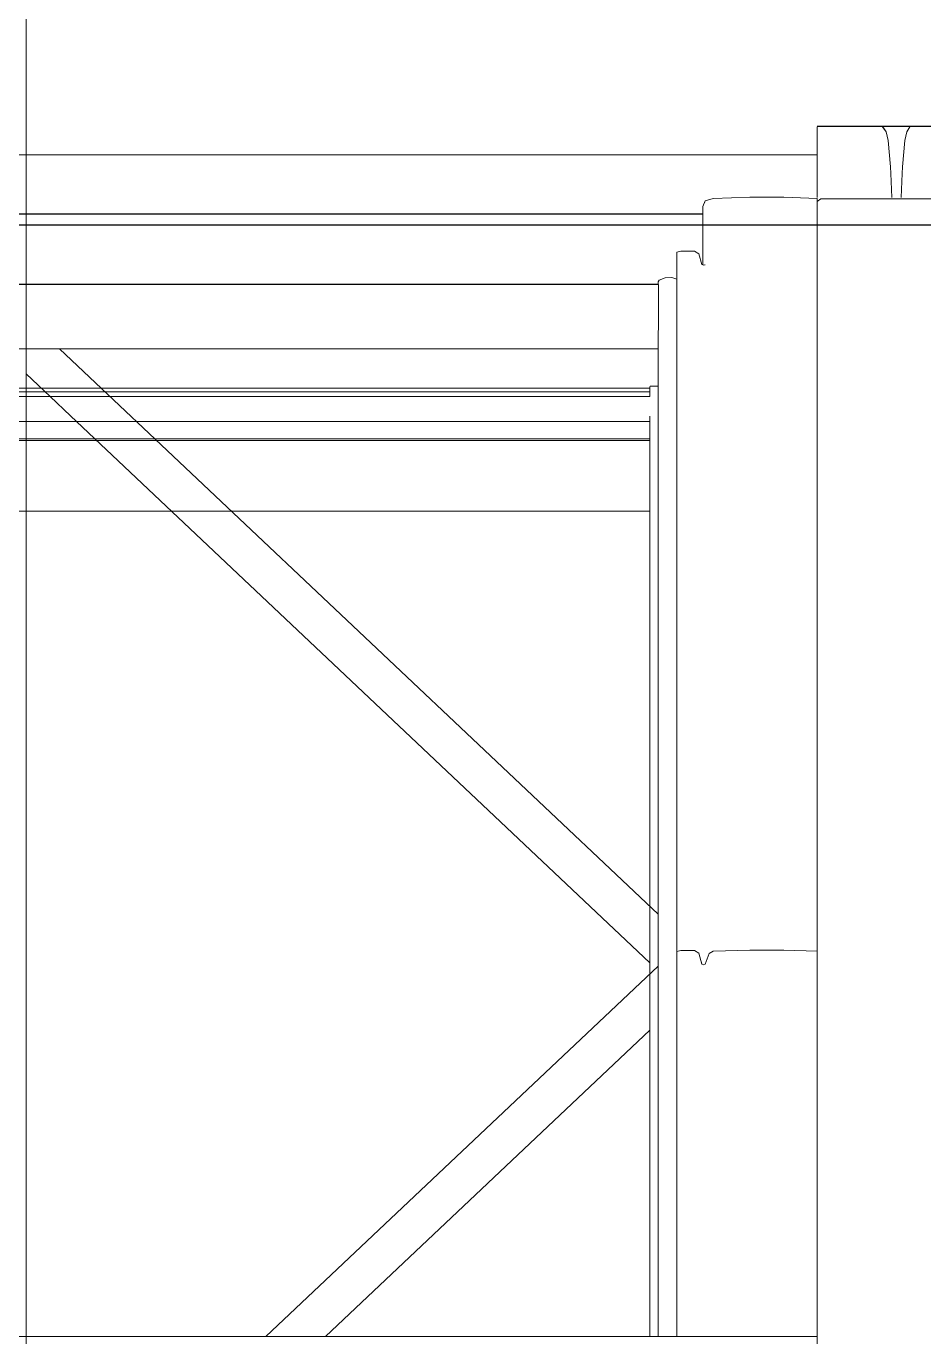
# Model space of a CAD drawing. Header units: metres. Extents: x -3 to 171, y -23 to 41.
# Drawn here: x 1.512 to 1.94, y -0.53 to 0.095 of the extents above; entities that cross this region are included whole.
import ezdxf

# ---------------------------------------------------------------- set-up
doc = ezdxf.new("R2010")
doc.units = ezdxf.units.M
doc.header["$MEASUREMENT"] = 0
doc.set_wipeout_variables(frame=1)
doc.linetypes.add('Achse', pattern=[0.004, 0.002, -0.001, 0, -0.001])
doc.linetypes.add('Wipeout_Contour', pattern=[1, 0, -1])
for name, color, linetype in [('6._Dach PP STG1_1_000 Achsraster', 7, 'Continuous'), ('6._Dach PP STG1_1_325 Dachfenster', 7, 'Continuous'), ('6._Dach PP STG1_1_840 Baulinien', 7, 'Continuous'), ('6._Dach PP STG1_1_Neubau_840 Baulinien', 7, 'Continuous')]:
    doc.layers.add(name, color=color, linetype=linetype)
doc.linetypes.add('Grenze Grundstück', pattern='A,0,[1,415_260415_PP_VA_1_9 DD STG11.Shx,S=0.00031746,R=0,X=0,Y=0],-0.04,0', length=0.04)

msp = doc.modelspace()

# ---------------------------------------------------------------- linework, layer by layer
at = {"layer": '6._Dach PP STG1_1_000 Achsraster', "color": 5, "linetype": 'Achse', "lineweight": 0, "ltscale": 1000}
msp.add_line((-1.5, 0), (21, 0), dxfattribs=at)
at = {"layer": '6._Dach PP STG1_1_840 Baulinien', "color": 76, "linetype": 'Grenze Grundstück', "lineweight": 13, "ltscale": 1000, "true_color": 0x3f7f02, "flags": 128}
msp.add_lwpolyline([(0.06116, -22.52309), (0.05639, -12.20308), (0.00004, -0.00023), (18.98502, -0.00125), (18.95804, -11.44515), (18.90348, -19.57034), (18.8897, -22.52309)], dxfattribs=at)

# ---------------------------------------------------------------- wipeouts: each hides what was drawn before it
at = {"color": 254, "linetype": 'Wipeout_Contour', "lineweight": 0, "ltscale": 7.933524}
msp.add_wipeout([(1.88905, 0.04683), (1.92045, 0.04683), (1.91916, 0.04719), (1.88905, 0.04719)], dxfattribs=at).dxf.layer = '6._Dach PP STG1_1_325 Dachfenster'
at = {"color": 254, "linetype": 'Wipeout_Contour', "lineweight": 0, "ltscale": 6.424643}
msp.add_wipeout([(1.13465, 0.03311), (1.13465, 0.02858), (1.88905, 0.02858), (1.88905, 0.03311)], dxfattribs=at).dxf.layer = '6._Dach PP STG1_1_325 Dachfenster'

# ---------------------------------------------------------------- next in the draw order: wipeouts: each hides what was drawn before it
at = {"color": 254, "linetype": 'Wipeout_Contour', "lineweight": 0, "ltscale": 7.937623}
msp.add_wipeout([(1.88905, 0.04683), (1.88905, 0.04449), (1.92186, 0.04449), (1.92045, 0.04683)], dxfattribs=at).dxf.layer = '6._Dach PP STG1_1_325 Dachfenster'
at = {"color": 254, "linetype": 'Wipeout_Contour', "lineweight": 0, "ltscale": 12.238261}
msp.add_wipeout([(1.81375, -0.02629), (1.81325, -0.02714), (1.81325, -0.02827), (1.81335, -0.05012), (1.81325, -0.53024), (1.81375, -0.53024)], dxfattribs=at).dxf.layer = '6._Dach PP STG1_1_325 Dachfenster'
at = {"color": 254, "linetype": 'Wipeout_Contour', "lineweight": 0, "ltscale": 7.800816}
msp.add_wipeout([(1.82205, -0.34661), (1.82205, -0.53024), (1.82395, -0.53024), (1.82395, -0.34611)], dxfattribs=at).dxf.layer = '6._Dach PP STG1_1_325 Dachfenster'
at = {"color": 254, "linetype": 'Wipeout_Contour', "lineweight": 0, "ltscale": 7.847768}
msp.add_wipeout([(1.83475, -0.35283), (1.83475, -0.53024), (1.83555, -0.53024), (1.83555, -0.35262)], dxfattribs=at).dxf.layer = '6._Dach PP STG1_1_325 Dachfenster'

# ---------------------------------------------------------------- next in the draw order: wipeouts: each hides what was drawn before it
at = {"color": 254, "linetype": 'Wipeout_Contour', "lineweight": 0, "ltscale": 7.72356}
msp.add_wipeout([(1.81375, -0.53024), (1.81655, -0.53024), (1.81655, -0.02516), (1.81375, -0.02629)], dxfattribs=at).dxf.layer = '6._Dach PP STG1_1_325 Dachfenster'
at = {"color": 254, "linetype": 'Wipeout_Contour', "lineweight": 0, "ltscale": 7.85181}
msp.add_wipeout([(1.83555, -0.35262), (1.83555, -0.53024), (1.83755, -0.53024), (1.83755, -0.34746)], dxfattribs=at).dxf.layer = '6._Dach PP STG1_1_325 Dachfenster'

# ---------------------------------------------------------------- next in the draw order: wipeouts: each hides what was drawn before it
at = {"color": 254, "linetype": 'Wipeout_Contour', "lineweight": 0, "ltscale": 6.434691}
msp.add_wipeout([(1.21035, -0.02848), (1.21035, -0.03909), (1.81335, -0.03909), (1.81335, -0.02848)], dxfattribs=at).dxf.layer = '6._Dach PP STG1_1_325 Dachfenster'
at = {"color": 254, "linetype": 'Wipeout_Contour', "lineweight": 0, "ltscale": 7.734815}
msp.add_wipeout([(1.81655, -0.02516), (1.81655, -0.53024), (1.81965, -0.53024), (1.81965, -0.02509)], dxfattribs=at).dxf.layer = '6._Dach PP STG1_1_325 Dachfenster'
at = {"color": 254, "linetype": 'Wipeout_Contour', "lineweight": 0, "ltscale": 6.438828}
msp.add_wipeout([(1.21035, -0.0434), (1.21035, -0.04842), (1.81335, -0.04842), (1.81335, -0.0434)], dxfattribs=at).dxf.layer = '6._Dach PP STG1_1_325 Dachfenster'
at = {"color": 254, "linetype": 'Wipeout_Contour', "lineweight": 0, "ltscale": 13.091113}
msp.add_wipeout([(1.21045, -0.32876), (1.21045, -0.3535), (1.39759, -0.53024), (1.62611, -0.53024), (1.81325, -0.3535), (1.81325, -0.32876), (1.52773, -0.0591), (1.49598, -0.0591)], dxfattribs=at).dxf.layer = '6._Dach PP STG1_1_325 Dachfenster'
at = {"color": 254, "linetype": 'Wipeout_Contour', "lineweight": 0, "ltscale": 7.840089}
msp.add_wipeout([(1.83265, -0.34739), (1.83265, -0.53024), (1.83395, -0.53024), (1.83395, -0.35255)], dxfattribs=at).dxf.layer = '6._Dach PP STG1_1_325 Dachfenster'

# ---------------------------------------------------------------- next in the draw order: wipeouts: each hides what was drawn before it
at = {"color": 254, "linetype": 'Wipeout_Contour', "lineweight": 0, "ltscale": 6.436947}
msp.add_wipeout([(1.21035, -0.0434), (1.81335, -0.0434), (1.81335, -0.03909), (1.21035, -0.03909)], dxfattribs=at).dxf.layer = '6._Dach PP STG1_1_325 Dachfenster'
at = {"color": 254, "linetype": 'Wipeout_Contour', "lineweight": 0, "ltscale": 4.84923}
msp.add_wipeout([(1.52773, -0.0591), (1.81325, -0.32876), (1.81325, -0.0591)], dxfattribs=at).dxf.layer = '6._Dach PP STG1_1_325 Dachfenster'
at = {"color": 254, "linetype": 'Wipeout_Contour', "lineweight": 0, "ltscale": 7.817287}
msp.add_wipeout([(1.83055, -0.34611), (1.82395, -0.34611), (1.82395, -0.53024), (1.83055, -0.53024)], dxfattribs=at).dxf.layer = '6._Dach PP STG1_1_325 Dachfenster'
at = {"color": 254, "linetype": 'Wipeout_Contour', "lineweight": 0, "ltscale": 5.305564}
msp.add_wipeout([(1.81325, -0.3535), (1.62611, -0.53024), (1.81325, -0.53024)], dxfattribs=at).dxf.layer = '6._Dach PP STG1_1_325 Dachfenster'
at = {"color": 254, "linetype": 'Wipeout_Contour', "lineweight": 0, "ltscale": 7.844787}
msp.add_wipeout([(1.83395, -0.35255), (1.83395, -0.53024), (1.83475, -0.53024), (1.83475, -0.35283)], dxfattribs=at).dxf.layer = '6._Dach PP STG1_1_325 Dachfenster'

# ---------------------------------------------------------------- next in the draw order: linework, layer by layer
at = {"layer": '6._Dach PP STG1_1_325 Dachfenster', "color": 7, "linetype": 'Continuous', "lineweight": 13, "ltscale": 1000, "flags": 128}
for points in [[(1.51185, -0.07098), (1.52331, -0.0818), (1.53304, -0.09099), (1.80929, -0.35188)], [(1.21455, -0.07791), (1.80915, -0.07791)], [(1.21455, -0.0796), (1.80915, -0.0796)], [(1.80915, -0.07706), (1.80915, -0.0818)], [(1.81325, -0.07685), (1.80935, -0.07685)], [(1.21442, -0.0818), (1.80929, -0.0818)], [(1.80915, -0.09127), (1.80915, -0.53024)], [(1.21455, -0.09382), (1.80915, -0.09382)], [(1.21455, -0.10195), (1.80915, -0.10195)], [(1.21455, -0.10273), (1.80915, -0.10273)], [(1.21455, -0.13646), (1.80915, -0.13646)], [(1.62611, -0.53024), (1.81325, -0.3535)], [(1.65456, -0.53024), (1.80929, -0.38412)]]:
    msp.add_lwpolyline(points, dxfattribs=at)

# ---------------------------------------------------------------- next in the draw order: wipeouts: each hides what was drawn before it
at = {"color": 254, "linetype": 'Wipeout_Contour', "lineweight": 0, "ltscale": 7.744912}
msp.add_wipeout([(1.81965, -0.02509), (1.81965, -0.53024), (1.82205, -0.53024), (1.82205, -0.02591)], dxfattribs=at).dxf.layer = '6._Dach PP STG1_1_325 Dachfenster'
at = {"color": 254, "linetype": 'Wipeout_Contour', "lineweight": 0, "ltscale": 5.058412}
msp.add_wipeout([(1.21045, -0.0591), (1.81325, -0.0591), (1.21045, -0.05903)], dxfattribs=at).dxf.layer = '6._Dach PP STG1_1_325 Dachfenster'
at = {"color": 254, "linetype": 'Wipeout_Contour', "lineweight": 0, "ltscale": 7.832988}
msp.add_wipeout([(1.83055, -0.34611), (1.83055, -0.53024), (1.83265, -0.53024), (1.83265, -0.34739)], dxfattribs=at).dxf.layer = '6._Dach PP STG1_1_325 Dachfenster'
at = {"color": 254, "linetype": 'Wipeout_Contour', "lineweight": 0, "ltscale": 7.858471}
msp.add_wipeout([(1.83755, -0.34746), (1.83755, -0.53024), (1.83935, -0.53024), (1.83935, -0.3464)], dxfattribs=at).dxf.layer = '6._Dach PP STG1_1_325 Dachfenster'

# ---------------------------------------------------------------- next in the draw order: wipeouts: each hides what was drawn before it
at = {"color": 254, "linetype": 'Wipeout_Contour', "lineweight": 0, "ltscale": 7.654241}
msp.add_wipeout([(1.82205, -0.01292), (1.82205, -0.34661), (1.82395, -0.34611), (1.82395, -0.01243)], dxfattribs=at).dxf.layer = '6._Dach PP STG1_1_325 Dachfenster'
at = {"color": 254, "linetype": 'Wipeout_Contour', "lineweight": 0, "ltscale": 7.700375}
msp.add_wipeout([(1.83395, -0.01886), (1.83395, -0.35255), (1.83475, -0.35283), (1.83475, -0.01915)], dxfattribs=at).dxf.layer = '6._Dach PP STG1_1_325 Dachfenster'
at = {"color": 254, "linetype": 'Wipeout_Contour', "lineweight": 0, "ltscale": 6.443076}
msp.add_wipeout([(1.21045, -0.05358), (1.21045, -0.05903), (1.81325, -0.05903), (1.81325, -0.05358)], dxfattribs=at).dxf.layer = '6._Dach PP STG1_1_325 Dachfenster'
at = {"color": 254, "linetype": 'Wipeout_Contour', "lineweight": 0, "ltscale": 7.896596}
msp.add_wipeout([(1.83935, -0.3464), (1.83935, -0.53024), (1.85695, -0.53024), (1.85695, -0.34583)], dxfattribs=at).dxf.layer = '6._Dach PP STG1_1_325 Dachfenster'

# ---------------------------------------------------------------- next in the draw order: linework, layer by layer
at = {"layer": '6._Dach PP STG1_1_325 Dachfenster', "color": 7, "linetype": 'Continuous', "lineweight": 13, "ltscale": 1000, "flags": 128}
for points in [[(1.21045, -0.05903), (1.81325, -0.05903)], [(1.21045, -0.0591), (1.81325, -0.0591)], [(1.52773, -0.0591), (1.81325, -0.32876)]]:
    msp.add_lwpolyline(points, dxfattribs=at)

# ---------------------------------------------------------------- next in the draw order: wipeouts: each hides what was drawn before it
at = {"color": 254, "linetype": 'Wipeout_Contour', "lineweight": 0, "ltscale": 7.703486}
msp.add_wipeout([(1.83475, -0.01915), (1.83475, -0.35283), (1.83555, -0.35262), (1.83555, -0.0189)], dxfattribs=at).dxf.layer = '6._Dach PP STG1_1_325 Dachfenster'
at = {"color": 254, "linetype": 'Wipeout_Contour', "lineweight": 0, "ltscale": 9.471905}
msp.add_wipeout([(1.21035, -0.04927), (1.21035, -0.05012), (1.21045, -0.05118), (1.81325, -0.05118), (1.81325, -0.05039), (1.81335, -0.04927)], dxfattribs=at).dxf.layer = '6._Dach PP STG1_1_325 Dachfenster'
at = {"color": 254, "linetype": 'Wipeout_Contour', "lineweight": 0, "ltscale": 7.959506}
msp.add_wipeout([(1.85695, -0.34583), (1.85695, -0.53024), (1.87315, -0.53024), (1.87315, -0.34583)], dxfattribs=at).dxf.layer = '6._Dach PP STG1_1_325 Dachfenster'

# ---------------------------------------------------------------- next in the draw order: wipeouts: each hides what was drawn before it
at = {"color": 254, "linetype": 'Wipeout_Contour', "lineweight": 0, "ltscale": 7.699628}
msp.add_wipeout([(1.83555, -0.0189), (1.83555, -0.35262), (1.83755, -0.34746), (1.83755, -0.01374)], dxfattribs=at).dxf.layer = '6._Dach PP STG1_1_325 Dachfenster'
at = {"color": 254, "linetype": 'Wipeout_Contour', "lineweight": 0, "ltscale": 6.440786}
msp.add_wipeout([(1.21045, -0.05118), (1.21045, -0.05224), (1.81325, -0.05224), (1.81325, -0.05118)], dxfattribs=at).dxf.layer = '6._Dach PP STG1_1_325 Dachfenster'
at = {"color": 254, "linetype": 'Wipeout_Contour', "lineweight": 0, "ltscale": 8.019484}
msp.add_wipeout([(1.88905, -0.34634), (1.87315, -0.34583), (1.87315, -0.53024), (1.88905, -0.53024)], dxfattribs=at).dxf.layer = '6._Dach PP STG1_1_325 Dachfenster'

# ---------------------------------------------------------------- next in the draw order: wipeouts: each hides what was drawn before it
at = {"color": 254, "linetype": 'Wipeout_Contour', "lineweight": 0, "ltscale": 8.022107}
msp.add_wipeout([(1.88905, -0.55942), (1.89075, -0.55942), (1.89075, 0.01247), (1.88905, 0.01121)], dxfattribs=at).dxf.layer = '6._Dach PP STG1_1_325 Dachfenster'
at = {"color": 254, "linetype": 'Wipeout_Contour', "lineweight": 0, "ltscale": 7.688088}
msp.add_wipeout([(1.83395, -0.01886), (1.83265, -0.0137), (1.83265, -0.34739), (1.83395, -0.35255)], dxfattribs=at).dxf.layer = '6._Dach PP STG1_1_325 Dachfenster'
at = {"color": 254, "linetype": 'Wipeout_Contour', "lineweight": 0, "ltscale": 7.712136}
msp.add_wipeout([(1.83755, -0.01374), (1.83755, -0.34746), (1.83935, -0.3464), (1.83935, -0.01268)], dxfattribs=at).dxf.layer = '6._Dach PP STG1_1_325 Dachfenster'
at = {"color": 254, "linetype": 'Wipeout_Contour', "lineweight": 0, "ltscale": 6.441088}
msp.add_wipeout([(1.21045, -0.05224), (1.21045, -0.05288), (1.81325, -0.05288), (1.81325, -0.05224)], dxfattribs=at).dxf.layer = '6._Dach PP STG1_1_325 Dachfenster'

# ---------------------------------------------------------------- next in the draw order: linework, layer by layer
at = {"layer": '6._Dach PP STG1_1_325 Dachfenster', "color": 7, "linetype": 'Continuous', "lineweight": 13, "ltscale": 1000, "flags": 128}
for points in [[(1.83395, -0.35255), (1.83475, -0.35283)], [(1.83475, -0.35283), (1.83555, -0.35262)]]:
    msp.add_lwpolyline(points, dxfattribs=at)

# ---------------------------------------------------------------- next in the draw order: wipeouts: each hides what was drawn before it
at = {"color": 254, "linetype": 'Wipeout_Contour', "lineweight": 0, "ltscale": 8.095335}
msp.add_wipeout([(1.92615, 0.01247), (1.89075, 0.01247), (1.89075, -0.55942), (1.92615, -0.55942)], dxfattribs=at).dxf.layer = '6._Dach PP STG1_1_325 Dachfenster'
at = {"color": 254, "linetype": 'Wipeout_Contour', "lineweight": 0, "ltscale": 7.671441}
msp.add_wipeout([(1.82395, -0.01243), (1.82395, -0.34611), (1.83055, -0.34611), (1.83055, -0.01243)], dxfattribs=at).dxf.layer = '6._Dach PP STG1_1_325 Dachfenster'
at = {"color": 254, "linetype": 'Wipeout_Contour', "lineweight": 0, "ltscale": 7.750608}
msp.add_wipeout([(1.83935, -0.01268), (1.83935, -0.3464), (1.85695, -0.34583), (1.85695, -0.01211)], dxfattribs=at).dxf.layer = '6._Dach PP STG1_1_325 Dachfenster'
at = {"color": 254, "linetype": 'Wipeout_Contour', "lineweight": 0, "ltscale": 6.439631}
msp.add_wipeout([(1.21035, -0.04842), (1.21035, -0.04927), (1.81335, -0.04927), (1.81335, -0.04842)], dxfattribs=at).dxf.layer = '6._Dach PP STG1_1_325 Dachfenster'
at = {"color": 254, "linetype": 'Wipeout_Contour', "lineweight": 0, "ltscale": 6.441378}
msp.add_wipeout([(1.21045, -0.05358), (1.81325, -0.05358), (1.81325, -0.05288), (1.21045, -0.05288)], dxfattribs=at).dxf.layer = '6._Dach PP STG1_1_325 Dachfenster'

# ---------------------------------------------------------------- next in the draw order: linework, layer by layer
at = {"layer": '6._Dach PP STG1_1_325 Dachfenster', "color": 7, "linetype": 'Continuous', "lineweight": 13, "ltscale": 1000, "flags": 128}
for points in [[(1.81325, -0.05039), (1.81325, -0.53024)], [(1.83755, -0.34746), (1.83935, -0.3464)], [(1.88905, -0.53024), (1.13465, -0.53024)]]:
    msp.add_lwpolyline(points, dxfattribs=at)

# ---------------------------------------------------------------- next in the draw order: wipeouts: each hides what was drawn before it
at = {"color": 254, "linetype": 'Wipeout_Contour', "lineweight": 0, "ltscale": 24.641625}
msp.add_wipeout([(1.13465, 0.02356), (1.13465, 0.01269), (1.15055, 0.0132), (1.16675, 0.0132), (1.18435, 0.01264), (1.18815, 0.01158), (1.18915, 0.00882), (1.18915, 0.00525), (1.83455, 0.00525), (1.83455, 0.00882), (1.83555, 0.01158), (1.83935, 0.01264), (1.85695, 0.0132), (1.87315, 0.0132), (1.88905, 0.01269), (1.88905, 0.02356)], dxfattribs=at).dxf.layer = '6._Dach PP STG1_1_325 Dachfenster'
at = {"color": 254, "linetype": 'Wipeout_Contour', "lineweight": 0, "ltscale": 8.231108}
msp.add_wipeout([(1.92615, 0.01247), (1.92615, -0.55942), (1.96295, -0.55942), (1.96295, 0.01247)], dxfattribs=at).dxf.layer = '6._Dach PP STG1_1_325 Dachfenster'
at = {"color": 254, "linetype": 'Wipeout_Contour', "lineweight": 0, "ltscale": 7.685948}
msp.add_wipeout([(1.83265, -0.0137), (1.83055, -0.01243), (1.83055, -0.34611), (1.83265, -0.34739)], dxfattribs=at).dxf.layer = '6._Dach PP STG1_1_325 Dachfenster'
at = {"color": 254, "linetype": 'Wipeout_Contour', "lineweight": 0, "ltscale": 7.87583}
msp.add_wipeout([(1.87315, -0.01211), (1.87315, -0.34583), (1.88905, -0.34634), (1.88905, -0.01262)], dxfattribs=at).dxf.layer = '6._Dach PP STG1_1_325 Dachfenster'
at = {"color": 254, "linetype": 'Wipeout_Contour', "lineweight": 0, "ltscale": 21.705025}
msp.add_wipeout([(1.20165, -0.02134), (1.20165, -0.02591), (1.20405, -0.02509), (1.20715, -0.02516), (1.20995, -0.02629), (1.21045, -0.02714), (1.21045, -0.02827), (1.81325, -0.02827), (1.81325, -0.02714), (1.81375, -0.02629), (1.81655, -0.02516), (1.81965, -0.02509), (1.82205, -0.02591), (1.82205, -0.02134)], dxfattribs=at).dxf.layer = '6._Dach PP STG1_1_325 Dachfenster'

# ---------------------------------------------------------------- next in the draw order: linework, layer by layer
at = {"layer": '6._Dach PP STG1_1_325 Dachfenster', "color": 7, "linetype": 'Continuous', "lineweight": 13, "ltscale": 1000, "flags": 128}
for points in [[(1.81655, -0.02516), (1.81965, -0.02509)], [(1.81965, -0.02509), (1.82205, -0.02591)], [(1.82205, -0.34661), (1.82395, -0.34611), (1.83055, -0.34611)], [(1.83055, -0.34611), (1.83265, -0.34739)], [(1.83265, -0.34739), (1.83395, -0.35255)], [(1.83555, -0.35262), (1.83755, -0.34746)]]:
    msp.add_lwpolyline(points, dxfattribs=at)

# ---------------------------------------------------------------- next in the draw order: wipeouts: each hides what was drawn before it
at = {"color": 254, "linetype": 'Wipeout_Contour', "lineweight": 0, "ltscale": 6.425979}
msp.add_wipeout([(1.13465, 0.02689), (1.13465, 0.02462), (1.88905, 0.02462), (1.88905, 0.02689)], dxfattribs=at).dxf.layer = '6._Dach PP STG1_1_325 Dachfenster'
at = {"color": 254, "linetype": 'Wipeout_Contour', "lineweight": 0, "ltscale": 6.200604}
msp.add_wipeout([(1.83455, 0.00882), (1.83455, -0.01908), (1.83545, -0.01896)], dxfattribs=at).dxf.layer = '6._Dach PP STG1_1_325 Dachfenster'
at = {"color": 254, "linetype": 'Wipeout_Contour', "lineweight": 0, "ltscale": 7.8155}
msp.add_wipeout([(1.85695, -0.34583), (1.87315, -0.34583), (1.87315, -0.01211), (1.85695, -0.01211)], dxfattribs=at).dxf.layer = '6._Dach PP STG1_1_325 Dachfenster'
at = {"color": 254, "linetype": 'Wipeout_Contour', "lineweight": 0, "ltscale": 5.036373}
msp.add_wipeout([(1.21035, -0.02848), (1.81335, -0.02848), (1.21035, -0.02827)], dxfattribs=at).dxf.layer = '6._Dach PP STG1_1_325 Dachfenster'

# ---------------------------------------------------------------- next in the draw order: linework, layer by layer
at = {"layer": '6._Dach PP STG1_1_325 Dachfenster', "color": 7, "linetype": 'Continuous', "lineweight": 13, "ltscale": 1000, "flags": 128}
for points in [[(1.21035, -0.02827), (1.81335, -0.02827)], [(1.81325, -0.02714), (1.81375, -0.02629)], [(1.81325, -0.02714), (1.81325, -0.02827)], [(1.81335, -0.05012), (1.81335, -0.04927), (1.81335, -0.04842), (1.81335, -0.0434), (1.81335, -0.03909), (1.81335, -0.02848)], [(1.81375, -0.02629), (1.81655, -0.02516)], [(1.83935, -0.3464), (1.85695, -0.34583), (1.87315, -0.34583), (1.88905, -0.34634)]]:
    msp.add_lwpolyline(points, dxfattribs=at)

# ---------------------------------------------------------------- next in the draw order: wipeouts: each hides what was drawn before it
at = {"color": 254, "linetype": 'Wipeout_Contour', "lineweight": 0, "ltscale": 6.425321}
msp.add_wipeout([(1.13465, 0.02858), (1.13465, 0.02689), (1.88905, 0.02689), (1.88905, 0.02858)], dxfattribs=at).dxf.layer = '6._Dach PP STG1_1_325 Dachfenster'
at = {"color": 254, "linetype": 'Wipeout_Contour', "lineweight": 0, "ltscale": 7.79324}
msp.add_wipeout([(1.87315, -0.01211), (1.88905, -0.01262), (1.88905, 0.01269), (1.87315, 0.0132)], dxfattribs=at).dxf.layer = '6._Dach PP STG1_1_325 Dachfenster'
at = {"color": 254, "linetype": 'Wipeout_Contour', "lineweight": 0, "ltscale": 7.875242}
msp.add_wipeout([(1.83455, 0.00882), (1.83555, -0.01883), (1.83755, -0.01374), (1.83556, 0.01149)], dxfattribs=at).dxf.layer = '6._Dach PP STG1_1_325 Dachfenster'

# ---------------------------------------------------------------- next in the draw order: wipeouts: each hides what was drawn before it
at = {"color": 254, "linetype": 'Wipeout_Contour', "lineweight": 0, "ltscale": 7.933509}
msp.add_wipeout([(1.88905, 0.02775), (1.92403, 0.02775), (1.92282, 0.04027), (1.88905, 0.04027)], dxfattribs=at).dxf.layer = '6._Dach PP STG1_1_325 Dachfenster'
at = {"color": 254, "linetype": 'Wipeout_Contour', "lineweight": 0, "ltscale": 6.426385}
msp.add_wipeout([(1.13465, 0.02462), (1.13465, 0.02356), (1.88905, 0.02356), (1.88905, 0.02462)], dxfattribs=at).dxf.layer = '6._Dach PP STG1_1_325 Dachfenster'
at = {"color": 254, "linetype": 'Wipeout_Contour', "lineweight": 0, "ltscale": 5.233563}
msp.add_wipeout([(1.83555, 0.01158), (1.83935, -0.01268), (1.83935, 0.01264)], dxfattribs=at).dxf.layer = '6._Dach PP STG1_1_325 Dachfenster'
at = {"color": 254, "linetype": 'Wipeout_Contour', "lineweight": 0, "ltscale": 8.741538}
msp.add_wipeout([(1.88905, 0.01262), (1.88905, 0.01121), (1.89075, 0.01247), (1.92452, 0.01247)], dxfattribs=at).dxf.layer = '6._Dach PP STG1_1_325 Dachfenster'

# ---------------------------------------------------------------- next in the draw order: linework, layer by layer
at = {"layer": '6._Dach PP STG1_1_325 Dachfenster', "color": 7, "linetype": 'Continuous', "lineweight": 13, "ltscale": 1000, "flags": 128}
msp.add_lwpolyline([(1.13465, 0.03339), (1.88905, 0.03339)], dxfattribs=at)

# ---------------------------------------------------------------- next in the draw order: wipeouts: each hides what was drawn before it
at = {"color": 254, "linetype": 'Wipeout_Contour', "lineweight": 0, "ltscale": 7.92619}
msp.add_wipeout([(1.88905, 0.04027), (1.92282, 0.04027), (1.92186, 0.04449), (1.88905, 0.04449)], dxfattribs=at).dxf.layer = '6._Dach PP STG1_1_325 Dachfenster'
at = {"color": 254, "linetype": 'Wipeout_Contour', "lineweight": 0, "ltscale": 9.391273}
msp.add_wipeout([(1.92403, 0.02775), (1.88905, 0.02775), (1.88905, 0.01304), (1.92466, 0.01304), (1.92415, 0.02455)], dxfattribs=at).dxf.layer = '6._Dach PP STG1_1_325 Dachfenster'
at = {"color": 254, "linetype": 'Wipeout_Contour', "lineweight": 0, "ltscale": 5.681916}
msp.add_wipeout([(1.83555, 0.01158), (1.83755, -0.01374), (1.83935, -0.01268)], dxfattribs=at).dxf.layer = '6._Dach PP STG1_1_325 Dachfenster'

# ---------------------------------------------------------------- next in the draw order: linework, layer by layer
at = {"layer": '6._Dach PP STG1_1_325 Dachfenster', "color": 7, "linetype": 'Continuous', "lineweight": 13, "ltscale": 1000, "flags": 128}
for points in [[(1.88905, 0.01304), (1.88905, 0.02775), (1.88905, 0.04027), (1.88905, 0.04449), (1.88905, 0.04683)], [(1.88905, 0.01121), (1.88905, 0.01262)], [(1.83455, 0.00882), (1.83555, 0.01158)], [(1.89075, 0.01247), (1.88905, 0.01121)], [(1.88905, 0.01121), (1.88905, -0.55942)]]:
    msp.add_lwpolyline(points, dxfattribs=at)

# ---------------------------------------------------------------- next in the draw order: wipeouts: each hides what was drawn before it
at = {"color": 254, "linetype": 'Wipeout_Contour', "lineweight": 0, "ltscale": 7.993236}
msp.add_wipeout([(1.96465, 0.04719), (1.91916, 0.04719), (1.92015, 0.04689), (1.96465, 0.04683)], dxfattribs=at).dxf.layer = '6._Dach PP STG1_1_325 Dachfenster'
at = {"color": 254, "linetype": 'Wipeout_Contour', "lineweight": 0, "ltscale": 8.017944}
msp.add_wipeout([(1.92282, 0.04027), (1.92403, 0.02775), (1.96465, 0.02775), (1.96465, 0.04027)], dxfattribs=at).dxf.layer = '6._Dach PP STG1_1_325 Dachfenster'
at = {"color": 254, "linetype": 'Wipeout_Contour', "lineweight": 0, "ltscale": 7.665657}
msp.add_wipeout([(1.83935, 0.01264), (1.83935, -0.01268), (1.85695, -0.01211), (1.85695, 0.0132)], dxfattribs=at).dxf.layer = '6._Dach PP STG1_1_325 Dachfenster'
at = {"color": 254, "linetype": 'Wipeout_Contour', "lineweight": 0, "ltscale": 7.133245}
msp.add_wipeout([(1.92458, 0.01262), (1.96295, 0.01247), (1.96465, 0.01121), (1.96465, 0.01262)], dxfattribs=at).dxf.layer = '6._Dach PP STG1_1_325 Dachfenster'
at = {"color": 254, "linetype": 'Wipeout_Contour', "lineweight": 0, "ltscale": 6.426931}
msp.add_wipeout([(1.83455, 0.00518), (1.18915, 0.00518), (1.18915, -0.00677), (1.83455, -0.00677)], dxfattribs=at).dxf.layer = '6._Dach PP STG1_1_325 Dachfenster'

# ---------------------------------------------------------------- next in the draw order: linework, layer by layer
at = {"layer": '6._Dach PP STG1_1_325 Dachfenster', "color": 7, "linetype": 'Continuous', "lineweight": 13, "ltscale": 1000, "flags": 128}
msp.add_lwpolyline([(1.18915, 0.00525), (1.83455, 0.00525)], dxfattribs=at)

# ---------------------------------------------------------------- next in the draw order: wipeouts: each hides what was drawn before it
at = {"color": 254, "linetype": 'Wipeout_Contour', "lineweight": 0, "ltscale": 8.011429}
msp.add_wipeout([(1.96465, 0.04683), (1.92045, 0.04683), (1.92186, 0.04449), (1.96465, 0.04449)], dxfattribs=at).dxf.layer = '6._Dach PP STG1_1_325 Dachfenster'
at = {"color": 254, "linetype": 'Wipeout_Contour', "lineweight": 0, "ltscale": 10.473945}
msp.add_wipeout([(1.92403, 0.02775), (1.92415, 0.02455), (1.92466, 0.01304), (1.96465, 0.01304), (1.96465, 0.02775)], dxfattribs=at).dxf.layer = '6._Dach PP STG1_1_325 Dachfenster'
at = {"color": 254, "linetype": 'Wipeout_Contour', "lineweight": 0, "ltscale": 7.742337}
msp.add_wipeout([(1.85695, 0.0132), (1.85695, -0.01211), (1.87315, -0.01211), (1.87315, 0.0132)], dxfattribs=at).dxf.layer = '6._Dach PP STG1_1_325 Dachfenster'
at = {"color": 254, "linetype": 'Wipeout_Contour', "lineweight": 0, "ltscale": 24.750164}
msp.add_wipeout([(1.18915, -0.00677), (1.18915, -0.01908), (1.18975, -0.01886), (1.19105, -0.0137), (1.19315, -0.01243), (1.19975, -0.01243), (1.20165, -0.01292), (1.20165, -0.02134), (1.82205, -0.02134), (1.82205, -0.01292), (1.82395, -0.01243), (1.83055, -0.01243), (1.83265, -0.0137), (1.83395, -0.01886), (1.83455, -0.01908), (1.83455, -0.00677)], dxfattribs=at).dxf.layer = '6._Dach PP STG1_1_325 Dachfenster'

# ---------------------------------------------------------------- next in the draw order: linework, layer by layer
at = {"layer": '6._Dach PP STG1_1_325 Dachfenster', "color": 7, "linetype": 'Continuous', "lineweight": 13, "ltscale": 1000}
msp.add_line((1.51185, 0.88032), (1.51185, -1.05029), dxfattribs=at)
at = {"layer": '6._Dach PP STG1_1_325 Dachfenster', "color": 7, "linetype": 'Continuous', "lineweight": 13, "ltscale": 1000, "flags": 128}
for points in [[(1.83555, 0.01158), (1.83935, 0.01264), (1.85695, 0.0132), (1.87315, 0.0132), (1.88905, 0.01269)], [(1.83455, -0.01908), (1.83455, 0.00882)], [(1.96295, 0.01247), (1.92615, 0.01247), (1.89075, 0.01247)], [(1.82205, -0.01292), (1.82395, -0.01243), (1.83055, -0.01243)], [(1.83055, -0.01243), (1.83265, -0.0137)], [(1.82205, -0.01292), (1.82205, -0.34661), (1.82205, -0.53024)], [(1.83265, -0.0137), (1.83395, -0.01886)], [(1.83395, -0.01886), (1.83475, -0.01915)], [(1.83475, -0.01915), (1.83545, -0.01896)]]:
    msp.add_lwpolyline(points, dxfattribs=at)
at = {"layer": '6._Dach PP STG1_1_Neubau_840 Baulinien', "color": 1, "linetype": 'Continuous', "lineweight": 25, "ltscale": 1000, "true_color": 0xfb0106, "flags": 128}
msp.add_lwpolyline([(-3.0225, 0.01713), (0, 0), (18.98503, 0), (22.9775, -0.00335)], dxfattribs=at)

# ---------------------------------------------------------------- next in the draw order: wipeouts: each hides what was drawn before it
at = {"color": 254, "linetype": 'Wipeout_Contour', "lineweight": 0, "ltscale": 8.022663}
msp.add_wipeout([(1.96465, 0.04449), (1.92186, 0.04449), (1.92282, 0.04027), (1.96465, 0.04027)], dxfattribs=at).dxf.layer = '6._Dach PP STG1_1_325 Dachfenster'

# ---------------------------------------------------------------- next in the draw order: linework, layer by layer
at = {"layer": '6._Dach PP STG1_1_325 Dachfenster', "color": 7, "linetype": 'Continuous', "lineweight": 13, "ltscale": 1000, "flags": 128}
for points in [[(1.96465, 0.04719), (1.91916, 0.04719), (1.88905, 0.04719)], [(1.91916, 0.04719), (1.92015, 0.04689), (1.92186, 0.04449), (1.92282, 0.04027), (1.92403, 0.02775), (1.92415, 0.02455), (1.92466, 0.01304)], [(1.92905, 0.01304), (1.92955, 0.02455), (1.92968, 0.02775), (1.93089, 0.04027), (1.93185, 0.04449), (1.93326, 0.04683), (1.93455, 0.04719)]]:
    msp.add_lwpolyline(points, dxfattribs=at)

doc.saveas('drawing.dxf')
